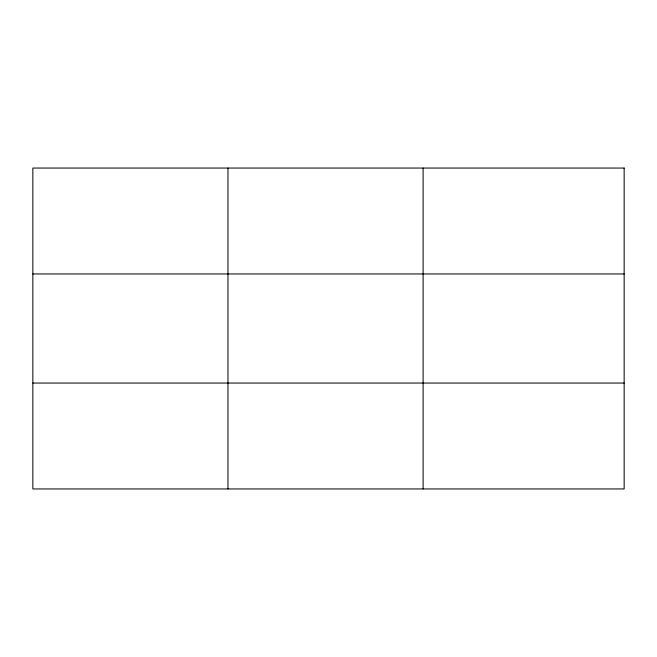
<?xml version="1.0" encoding="UTF-8"?>
<svg xmlns="http://www.w3.org/2000/svg" width="657" height="657" viewBox="0 0 657 657"><rect width="100%" height="100%" fill="white"/><g stroke="black" fill="none" stroke-linecap="round" stroke-linejoin="round"><path stroke-width="0.99" d="M227.979 168.052L227.979 488.948M423.108 168.052L423.108 488.948M32.85 273.953L624.15 273.953M32.85 383.047L624.15 383.047M624.15 168.052L624.15 488.948L32.85 488.948L32.85 168.052L624.15 168.052"/></g></svg>
